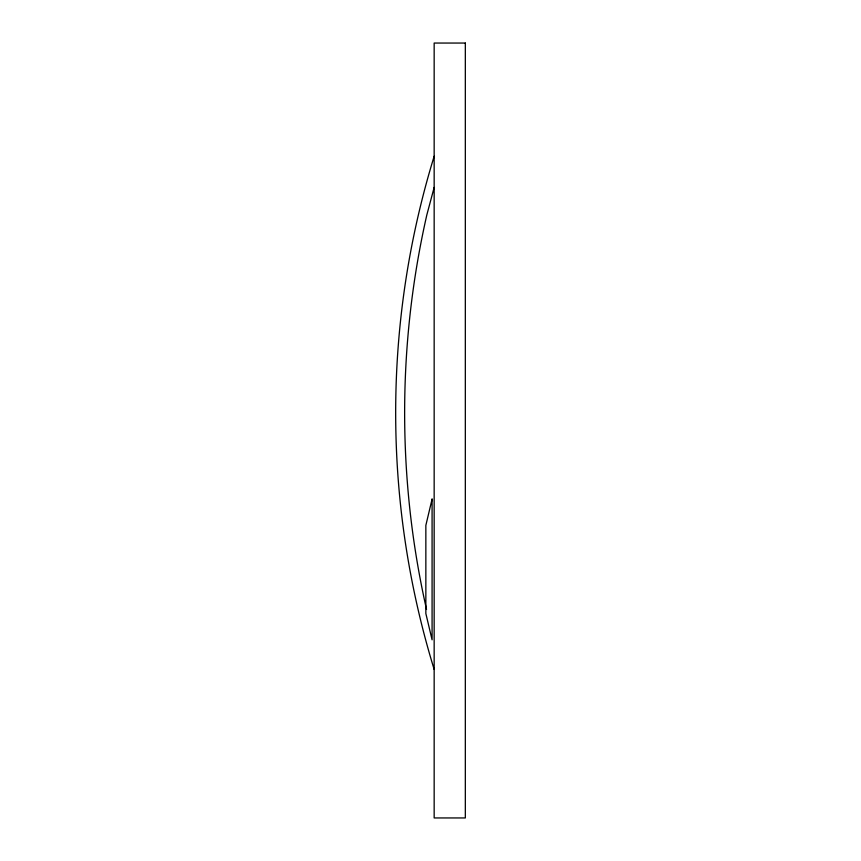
<?xml version="1.0" encoding="UTF-8"?>
<svg xmlns="http://www.w3.org/2000/svg" width="861" height="861" viewBox="0 0 861 861"><rect width="100%" height="100%" fill="white"/><g stroke="black" fill="none" stroke-linecap="round" stroke-linejoin="round"><path stroke-width="1.29" d="M434.159 187.44L426.83 214.927A893.578 893.578 0 0 0 426.539 609.459M434.159 669.406A874.475 874.475 0 0 1 434.159 156.271M432.082 499.1L425.851 525.382L425.851 613.538L432.082 639.82L432.082 499.1M465.327 43.05L434.159 43.05L434.159 817.95L465.327 817.95L465.327 43.05"/></g></svg>
